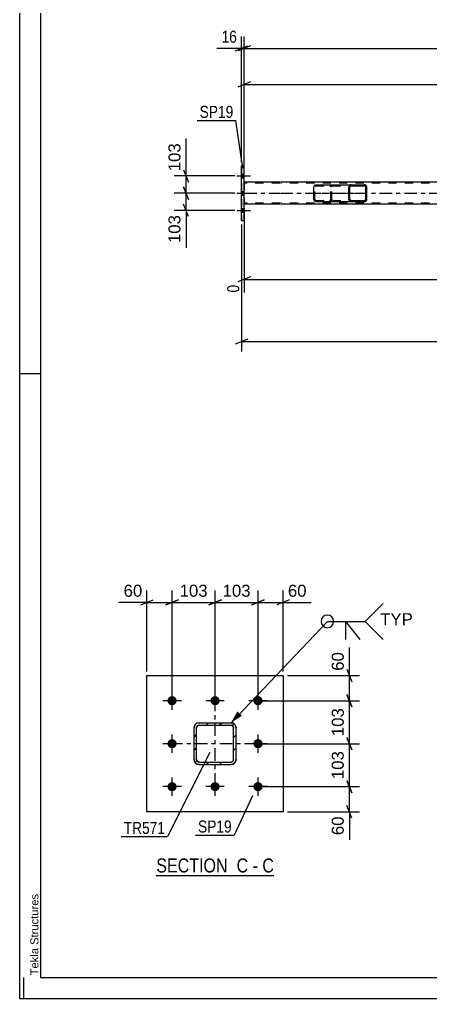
# Model space of a CAD drawing. Header units: millimetres. Extents: x -111 to 730, y -402 to 192.
# Drawn here: x -110.8 to -12.8, y -402.3 to -168.8 of the extents above; entities that cross this region are included whole.
import ezdxf

# ---------------------------------------------------------------- set-up
doc = ezdxf.new("R2010")
doc.units = ezdxf.units.MM
doc.linetypes.add('DXK_LINE_DOT2', pattern=[3.9198, 1.9599, -1.9599])
doc.linetypes.add('DXK_LINE_DOT3', pattern=[5.9187, 2.979, -0.9799, 0.9799, -0.9799])
doc.styles.add('Arial', font='ARIAL.TTF', dxfattribs={"height": 0.2})
doc.styles.add('Arial Narrow', font='ARIALN.TTF', dxfattribs={"height": 0.2})

# ---------------------------------------------------------------- blocks, each defined once
blk = doc.blocks.new('Unknown-192539618-1137')
at = {"color": 5, "linetype": 'Continuous'}
for p, q in [((-110.85, 191.75), (-110.85, -402.25)), ((-105.85, 186.75), (-105.85, -397.25)), ((-105.85, -253.25), (-110.85, -253.25)), ((-109.85, -402.25), (-109.85, -397.25)), ((-105.85, -397.25), (725.15, -397.25)), ((-110.85, -402.25), (730.15, -402.25))]:
    blk.add_line(p, q, dxfattribs=at)
at = {"color": 174, "linetype": 'Continuous', "style": 'Arial'}
blk.add_text('Tekla Structures', height=1.9102, rotation=90, dxfattribs=at).set_placement((-106.35, -396.75))
blk = doc.blocks.new('Unknown-192539618-13 - 36298')
at = {"color": 6, "linetype": 'Continuous'}
blk.add_line((-78.23, -372.96), (-50.16, -372.96), dxfattribs=at)
at = {"color": 0, "linetype": 'Continuous'}
blk.add_wipeout([(-60.12, -372.21), (-60.12, -368.71), (-78.23, -368.71), (-78.23, -372.21)], dxfattribs=at)
at = {"color": 7, "linetype": 'Continuous', "style": 'Arial Narrow'}
blk.add_text('SECTION ', height=3.34, dxfattribs=at).set_placement((-78.23, -372.21))
at = {"color": 0, "linetype": 'Continuous'}
blk.add_wipeout([(-56.3, -372.21), (-56.3, -368.71), (-59.07, -368.71), (-59.07, -372.21)], dxfattribs=at)
at = {"color": 7, "linetype": 'Continuous', "style": 'Arial Narrow'}
blk.add_text('C', height=3.34, dxfattribs=at).set_placement((-59.07, -372.21))
at = {"color": 0, "linetype": 'Continuous'}
blk.add_wipeout([(-53.98, -372.21), (-53.98, -368.71), (-55.25, -368.71), (-55.25, -372.21)], dxfattribs=at)
at = {"color": 7, "linetype": 'Continuous', "style": 'Arial Narrow'}
blk.add_text('-', height=3.34, dxfattribs=at).set_placement((-55.25, -372.21))
at = {"color": 0, "linetype": 'Continuous'}
blk.add_wipeout([(-50.16, -372.21), (-50.16, -368.71), (-52.93, -368.71), (-52.93, -372.21)], dxfattribs=at)
at = {"color": 7, "linetype": 'Continuous', "style": 'Arial Narrow'}
blk.add_text('C', height=3.34, dxfattribs=at).set_placement((-52.93, -372.21))
blk = doc.blocks.new('Part-192539618-3720 - 3622')
at = {"color": 2, "linetype": 'Continuous'}
for p, q in [((-57.88, -203.69), (-57.24, -203.69)), ((-57.88, -216.69), (-57.88, -203.69)), ((-57.24, -216.69), (-57.24, -203.69)), ((-57.88, -216.69), (-57.24, -216.69))]:
    blk.add_line(p, q, dxfattribs=at)
at = {"color": 7, "linetype": 'DXK_LINE_DOT2'}
blk.add_line((-57.88, -203.69), (-57.88, -216.69), dxfattribs=at)
blk = doc.blocks.new('Part-192539618-3748 - 3622')
at = {"linetype": 'Continuous'}
h = blk.add_hatch(dxfattribs=at)
h.set_pattern_fill('', scale=0.7, style=0, pattern_type=0)
h.set_pattern_definition([(45, (-28.055, -208.4888), (-1.57154, 1.57154), [])])
h.paths.add_polyline_path([(-28.02, -208.67), (-28.06, -208.49), (-28.17, -208.33), (-28.33, -208.23), (-28.53, -208.19), (-31.76, -208.19), (-31.96, -208.23), (-32.12, -208.33), (-32.23, -208.49), (-32.27, -208.67), (-32.27, -211.71), (-32.23, -211.9), (-32.12, -212.05), (-31.96, -212.16), (-31.76, -212.19), (-28.53, -212.19), (-28.33, -212.16), (-28.17, -212.05), (-28.06, -211.9), (-28.02, -211.71)])
h.paths.add_polyline_path([(-28.29, -211.8), (-28.35, -211.88), (-28.43, -211.93), (-28.53, -211.95), (-31.76, -211.95), (-31.86, -211.93), (-31.94, -211.88), (-32, -211.8), (-32.02, -211.71), (-32.02, -208.67), (-32, -208.58), (-31.94, -208.5), (-31.86, -208.45), (-31.76, -208.43), (-28.53, -208.43), (-28.43, -208.45), (-28.35, -208.5), (-28.29, -208.58), (-28.27, -208.67), (-28.27, -211.71)])
at = {"color": 2, "linetype": 'Continuous'}
for p, q in [((-40.62, -208.67), (-40.58, -208.49)), ((-40.62, -211.71), (-40.62, -208.67)), ((-40.31, -208.23), (-40.11, -208.19)), ((-40.11, -208.19), (-31.76, -208.19)), ((-32.23, -208.49), (-32.27, -208.67)), ((-32.27, -211.71), (-32.27, -208.67)), ((-32.02, -208.67), (-32, -208.58)), ((-32.02, -211.71), (-32.02, -208.67)), ((-32, -208.58), (-31.94, -208.5)), ((-31.76, -208.19), (-31.96, -208.23)), ((-31.94, -208.5), (-31.86, -208.45)), ((-31.86, -208.45), (-31.76, -208.43)), ((-31.76, -208.19), (-28.53, -208.19)), ((-31.76, -208.43), (-28.53, -208.43)), ((-28.33, -208.23), (-28.53, -208.19)), ((-28.53, -208.43), (-28.43, -208.45)), ((-28.43, -208.45), (-28.35, -208.5)), ((-28.35, -208.5), (-28.29, -208.58)), ((-28.29, -208.58), (-28.27, -208.67)), ((-28.27, -211.71), (-28.27, -208.67)), ((-28.02, -208.67), (-28.06, -208.49)), ((-28.02, -211.71), (-28.02, -208.67)), ((-40.58, -211.9), (-40.62, -211.71)), ((-40.11, -212.19), (-40.31, -212.16)), ((-40.11, -212.19), (-31.76, -212.19)), ((-32.27, -211.71), (-32.23, -211.9)), ((-32, -211.8), (-32.02, -211.71)), ((-31.94, -211.88), (-32, -211.8)), ((-31.96, -212.16), (-31.76, -212.19)), ((-31.86, -211.93), (-31.94, -211.88)), ((-31.76, -211.95), (-31.86, -211.93)), ((-31.76, -211.95), (-28.53, -211.95)), ((-31.76, -212.19), (-28.53, -212.19)), ((-28.43, -211.93), (-28.53, -211.95)), ((-28.53, -212.19), (-28.33, -212.16)), ((-28.35, -211.88), (-28.43, -211.93)), ((-28.29, -211.8), (-28.35, -211.88)), ((-28.27, -211.71), (-28.29, -211.8)), ((-28.06, -211.9), (-28.02, -211.71))]:
    blk.add_line(p, q, dxfattribs=at)
at = {"color": 7, "linetype": 'DXK_LINE_DOT2'}
for p, q in [((-40.35, -208.58), (-40.37, -208.67)), ((-40.37, -211.71), (-40.37, -208.67)), ((-40.29, -208.5), (-40.35, -208.58)), ((-40.21, -208.45), (-40.29, -208.5)), ((-40.11, -208.43), (-40.21, -208.45)), ((-40.11, -208.43), (-28.53, -208.43)), ((-36.88, -208.19), (-36.68, -208.23)), ((-36.78, -208.45), (-36.88, -208.43)), ((-36.7, -208.5), (-36.78, -208.45)), ((-36.64, -208.58), (-36.7, -208.5)), ((-36.62, -208.67), (-36.64, -208.58)), ((-36.62, -211.71), (-36.62, -208.67)), ((-36.4, -208.49), (-36.37, -208.67)), ((-36.37, -211.71), (-36.37, -208.67)), ((-31.76, -208.19), (-28.53, -208.19)), ((-40.37, -211.71), (-40.35, -211.8)), ((-40.35, -211.8), (-40.29, -211.88)), ((-40.29, -211.88), (-40.21, -211.93)), ((-40.21, -211.93), (-40.11, -211.95)), ((-40.11, -211.95), (-28.53, -211.95)), ((-36.88, -211.95), (-36.78, -211.93)), ((-36.68, -212.16), (-36.88, -212.19)), ((-36.78, -211.93), (-36.7, -211.88)), ((-36.7, -211.88), (-36.64, -211.8)), ((-36.64, -211.8), (-36.62, -211.71)), ((-36.37, -211.71), (-36.4, -211.9)), ((-31.76, -212.19), (-28.53, -212.19))]:
    blk.add_line(p, q, dxfattribs=at)
at = {"color": 7, "linetype": 'DXK_LINE_DOT3'}
blk.add_line((-41.91, -210.19), (-30.14, -210.19), dxfattribs=at)
at = {"color": 2, "linetype": 'Continuous'}
for centre, start, end in [((-40.13, -208.69), 110.7583, 155.68), ((-31.78, -208.69), 110.7583, 155.68), ((-28.51, -208.69), 24.32, 69.2417), ((-40.13, -211.69), 204.32, 249.2417), ((-31.78, -211.69), 204.32, 249.2417), ((-28.51, -211.69), 290.7583, 335.68)]:
    blk.add_arc(centre, 0.496, start, end, dxfattribs=at)
at = {"color": 7, "linetype": 'DXK_LINE_DOT2'}
for centre, start, end in [((-36.86, -208.69), 24.32, 69.2417), ((-36.86, -211.69), 290.7583, 335.68)]:
    blk.add_arc(centre, 0.496, start, end, dxfattribs=at)
blk = doc.blocks.new('Part-192539618-3839 - 3622')
at = {"color": 2, "linetype": 'Continuous'}
for p, q in [((-48.72, -207.55), (-57.24, -207.55)), ((42.62, -207.55), (-48.62, -207.55)), ((-48.72, -212.83), (-57.24, -212.83)), ((42.62, -212.83), (-48.62, -212.83))]:
    blk.add_line(p, q, dxfattribs=at)
at = {"color": 7, "linetype": 'DXK_LINE_DOT2'}
for p, q in [((-57.24, -207.55), (-57.24, -212.83)), ((-48.72, -207.79), (-57.24, -207.79)), ((614.12, -207.79), (-48.62, -207.79)), ((-48.72, -212.59), (-57.24, -212.59)), ((-57.24, -212.83), (-57.24, -212.8)), ((614.12, -212.59), (-48.62, -212.59))]:
    blk.add_line(p, q, dxfattribs=at)
at = {"color": 7, "linetype": 'DXK_LINE_DOT3'}
for p, q in [((-57.24, -210.19), (-48.72, -210.19)), ((-48.62, -210.19), (613.78, -210.19))]:
    blk.add_line(p, q, dxfattribs=at)
blk = doc.blocks.new('Bolt-192539618-3845 - 3622')
at = {"linetype": 'Continuous'}
for points in [[(-57.24, -206.53), (-57.24, -205.65), (-57.88, -205.65), (-57.88, -206.53)], [(-57.24, -206.53), (-57.24, -205.65), (-57.88, -205.65), (-57.88, -206.53)], [(-57.24, -206.53), (-57.24, -205.65), (-57.88, -205.65), (-57.88, -206.53)], [(-57.24, -210.63), (-57.24, -209.75), (-57.88, -209.75), (-57.88, -210.63)], [(-57.24, -210.63), (-57.24, -209.75), (-57.88, -209.75), (-57.88, -210.63)], [(-57.24, -214.73), (-57.24, -213.85), (-57.88, -213.85), (-57.88, -214.73)], [(-57.24, -214.73), (-57.24, -213.85), (-57.88, -213.85), (-57.88, -214.73)], [(-57.24, -214.73), (-57.24, -213.85), (-57.88, -213.85), (-57.88, -214.73)]]:
    blk.add_hatch(color=1, dxfattribs=at).paths.add_polyline_path(points)
at = {"color": 1, "linetype": 'Continuous'}
for p, q in [((-59.04, -206.09), (-55.72, -206.09)), ((-59.04, -206.09), (-55.72, -206.09)), ((-59.04, -206.09), (-55.72, -206.09)), ((-57.88, -205.65), (-57.24, -205.65)), ((-57.88, -205.65), (-57.24, -205.65)), ((-57.88, -205.65), (-57.24, -205.65)), ((-57.88, -206.53), (-57.24, -206.53)), ((-57.88, -206.53), (-57.24, -206.53)), ((-57.88, -206.53), (-57.24, -206.53)), ((-57.88, -209.75), (-57.24, -209.75)), ((-57.88, -209.75), (-57.24, -209.75)), ((-59.04, -210.19), (-55.72, -210.19)), ((-59.04, -210.19), (-55.72, -210.19)), ((-57.88, -210.63), (-57.24, -210.63)), ((-57.88, -210.63), (-57.24, -210.63)), ((-59.04, -214.29), (-55.72, -214.29)), ((-59.04, -214.29), (-55.72, -214.29)), ((-59.04, -214.29), (-55.72, -214.29)), ((-57.88, -213.85), (-57.24, -213.85)), ((-57.88, -213.85), (-57.24, -213.85)), ((-57.88, -213.85), (-57.24, -213.85)), ((-57.88, -214.73), (-57.24, -214.73)), ((-57.88, -214.73), (-57.24, -214.73)), ((-57.88, -214.73), (-57.24, -214.73))]:
    blk.add_line(p, q, dxfattribs=at)
blk = doc.blocks.new('Bolt-192539618-36494 - 36298')
at = {"linetype": 'Continuous'}
for points in [[(-74.45, -332.34, -1), (-74.45, -330.14, -1)], [(-64.2, -332.34, -1), (-64.2, -330.14, -1)], [(-53.95, -332.34, -1), (-53.95, -330.14, -1)], [(-74.45, -342.59, -1), (-74.45, -340.39, -1)], [(-53.95, -342.59, -1), (-53.95, -340.39, -1)], [(-74.45, -352.84, -1), (-74.45, -350.64, -1)], [(-64.2, -352.84, -1), (-64.2, -350.64, -1)], [(-53.95, -352.84, -1), (-53.95, -350.64, -1)]]:
    blk.add_hatch(color=1, dxfattribs=at).paths.add_polyline_path(points)
at = {"color": 1, "linetype": 'Continuous'}
for p, q in [((-74.45, -333.44), (-74.45, -329.04)), ((-64.2, -333.44), (-64.2, -329.04)), ((-53.95, -333.44), (-53.95, -329.04)), ((-72.25, -331.24), (-76.65, -331.24)), ((-62, -331.24), (-66.4, -331.24)), ((-51.75, -331.24), (-56.15, -331.24)), ((-74.45, -343.69), (-74.45, -339.29)), ((-53.95, -343.69), (-53.95, -339.29)), ((-72.25, -341.49), (-76.65, -341.49)), ((-51.75, -341.49), (-56.15, -341.49)), ((-74.45, -353.94), (-74.45, -349.54)), ((-64.2, -353.94), (-64.2, -349.54)), ((-53.95, -353.94), (-53.95, -349.54)), ((-72.25, -351.74), (-76.65, -351.74)), ((-62, -351.74), (-66.4, -351.74)), ((-51.75, -351.74), (-56.15, -351.74))]:
    blk.add_line(p, q, dxfattribs=at)
blk = doc.blocks.new('Part-192539618-36323 - 36298')
at = {"color": 2, "linetype": 'Continuous'}
for p, q in [((-80.45, -357.74), (-80.45, -325.24)), ((-80.45, -325.24), (-47.95, -325.24)), ((-47.95, -325.24), (-47.95, -357.74)), ((-47.95, -357.74), (-80.45, -357.74))]:
    blk.add_line(p, q, dxfattribs=at)
blk = doc.blocks.new('Part-192539618-36427 - 36298')
at = {"linetype": 'Continuous'}
h = blk.add_hatch(dxfattribs=at)
h.set_pattern_fill('', scale=0.7, style=0, pattern_type=0)
h.set_pattern_definition([(45, (-59.9412, -346.395), (-1.57154, 1.57154), [])])
h.paths.add_polyline_path([(-60.4, -346.49), (-59.94, -346.4), (-59.55, -346.13), (-59.29, -345.75), (-59.2, -345.29), (-59.2, -337.69), (-59.29, -337.23), (-59.55, -336.84), (-59.94, -336.58), (-60.4, -336.49), (-68, -336.49), (-68.46, -336.58), (-68.85, -336.84), (-69.11, -337.23), (-69.2, -337.69), (-69.2, -345.29), (-69.11, -345.75), (-68.85, -346.13), (-68.46, -346.4), (-68, -346.49)])
h.paths.add_polyline_path([(-68, -345.89), (-68.23, -345.84), (-68.42, -345.71), (-68.55, -345.52), (-68.6, -345.29), (-68.6, -337.69), (-68.55, -337.46), (-68.42, -337.26), (-68.23, -337.13), (-68, -337.09), (-60.4, -337.09), (-60.17, -337.13), (-59.98, -337.26), (-59.85, -337.46), (-59.8, -337.69), (-59.8, -345.29), (-59.85, -345.52), (-59.98, -345.71), (-60.17, -345.84), (-60.4, -345.89)])
at = {"color": 7, "linetype": 'DXK_LINE_DOT3'}
for p, q in [((-64.2, -351.49), (-64.2, -331.49)), ((-54.2, -341.49), (-74.2, -341.49))]:
    blk.add_line(p, q, dxfattribs=at)
at = {"color": 7, "linetype": 'DXK_LINE_DOT2'}
for p, q in [((-69.2, -337.69), (-69.11, -337.23)), ((-69.2, -345.29), (-69.2, -337.69)), ((-68.55, -337.46), (-68.6, -337.69)), ((-68.6, -345.29), (-68.6, -337.69)), ((-68.42, -337.26), (-68.55, -337.46)), ((-68.46, -336.58), (-68, -336.49)), ((-68.23, -337.13), (-68.42, -337.26)), ((-68, -337.09), (-68.23, -337.13)), ((-68, -336.49), (-60.4, -336.49)), ((-68, -337.09), (-60.4, -337.09)), ((-60.4, -336.49), (-59.94, -336.58)), ((-60.17, -337.13), (-60.4, -337.09)), ((-59.98, -337.26), (-60.17, -337.13)), ((-59.85, -337.46), (-59.98, -337.26)), ((-59.8, -337.69), (-59.85, -337.46)), ((-59.8, -345.29), (-59.8, -337.69)), ((-59.29, -337.23), (-59.2, -337.69)), ((-59.2, -345.29), (-59.2, -337.69)), ((-69.11, -345.75), (-69.2, -345.29)), ((-68.6, -345.29), (-68.55, -345.52)), ((-68.55, -345.52), (-68.42, -345.71)), ((-59.98, -345.71), (-59.85, -345.52)), ((-59.85, -345.52), (-59.8, -345.29)), ((-59.2, -345.29), (-59.29, -345.75)), ((-68, -346.49), (-68.46, -346.4)), ((-68.42, -345.71), (-68.23, -345.84)), ((-68.23, -345.84), (-68, -345.89)), ((-68, -345.89), (-60.4, -345.89)), ((-68, -346.49), (-60.4, -346.49)), ((-60.4, -345.89), (-60.17, -345.84)), ((-59.94, -346.4), (-60.4, -346.49)), ((-60.17, -345.84), (-59.98, -345.71))]:
    blk.add_line(p, q, dxfattribs=at)
at = {"color": 2, "linetype": 'Continuous'}
for p, q in [((-69.11, -337.23), (-69.2, -337.69)), ((-69.2, -345.29), (-69.2, -337.69)), ((-68.6, -337.69), (-68.55, -337.46)), ((-68.6, -345.29), (-68.6, -337.69)), ((-68.55, -337.46), (-68.42, -337.26)), ((-68, -336.49), (-68.46, -336.58)), ((-68.42, -337.26), (-68.23, -337.13)), ((-68.23, -337.13), (-68, -337.09)), ((-68, -336.49), (-60.4, -336.49)), ((-68, -337.09), (-60.4, -337.09)), ((-59.94, -336.58), (-60.4, -336.49)), ((-60.4, -337.09), (-60.17, -337.13)), ((-60.17, -337.13), (-59.98, -337.26)), ((-59.98, -337.26), (-59.85, -337.46)), ((-59.85, -337.46), (-59.8, -337.69)), ((-59.8, -345.29), (-59.8, -337.69)), ((-59.2, -337.69), (-59.29, -337.23)), ((-59.2, -345.29), (-59.2, -337.69)), ((-69.2, -345.29), (-69.11, -345.75)), ((-68.55, -345.52), (-68.6, -345.29)), ((-68.42, -345.71), (-68.55, -345.52)), ((-59.85, -345.52), (-59.98, -345.71)), ((-59.8, -345.29), (-59.85, -345.52)), ((-59.29, -345.75), (-59.2, -345.29)), ((-68.46, -346.4), (-68, -346.49)), ((-68.23, -345.84), (-68.42, -345.71)), ((-68, -345.89), (-68.23, -345.84)), ((-68, -345.89), (-60.4, -345.89)), ((-68, -346.49), (-60.4, -346.49)), ((-60.17, -345.84), (-60.4, -345.89)), ((-60.4, -346.49), (-59.94, -346.4)), ((-59.98, -345.71), (-60.17, -345.84))]:
    blk.add_line(p, q, dxfattribs=at)
at = {"color": 7, "linetype": 'DXK_LINE_DOT2'}
for centre, start, end in [((-68, -337.69), 112.5, 157.5), ((-60.4, -337.69), 22.5, 67.5), ((-68, -345.29), 202.5, 247.5), ((-60.4, -345.29), 292.5, 337.5)]:
    blk.add_arc(centre, 1.2, start, end, dxfattribs=at)
at = {"color": 2, "linetype": 'Continuous'}
for centre, start, end in [((-68, -337.69), 112.5, 157.5), ((-60.4, -337.69), 22.5, 67.5), ((-68, -345.29), 202.5, 247.5), ((-60.4, -345.29), 292.5, 337.5)]:
    blk.add_arc(centre, 1.2, start, end, dxfattribs=at)
blk = doc.blocks.new('StraightDimension-192539618-36186 - 3622')
at = {"color": 7, "linetype": 'Continuous'}
for p, q in [((-59.38, -176.25), (-56.38, -175.05)), ((-55.74, -175.05), (-58.74, -176.25)), ((-57.88, -202.69), (-57.88, -172.8)), ((-57.24, -202.69), (-57.24, -172.8)), ((-57.88, -175.65), (-57.24, -175.65))]:
    blk.add_line(p, q, dxfattribs=at)
at = {"color": 0}
blk.add_wipeout([(-58.41, -174.9), (-58.41, -170.7), (-63.26, -170.7), (-63.26, -174.9)], dxfattribs=at)
at = {"color": 7, "linetype": 'Continuous'}
blk.add_line((-57.88, -175.65), (-63.79, -175.65), dxfattribs=at)
blk.add_line((-57.88, -175.65), (-63.79, -175.65), dxfattribs=at)
at = {"color": 3, "style": 'Arial Narrow'}
blk.add_text('16', height=2.863, dxfattribs=at).set_placement((-62.66, -174.3))
blk = doc.blocks.new('StraightDimension-192539618-3904 - 3622')
at = {"color": 7, "linetype": 'Continuous'}
for p, q in [((-57.24, -213.83), (-57.24, -233.88)), ((43.42, -222.23), (43.42, -239.37)), ((-55.74, -230.15), (-58.74, -231.35)), ((-57.24, -230.75), (43.42, -230.75)), ((41.92, -231.35), (44.92, -230.15))]:
    blk.add_line(p, q, dxfattribs=at)
at = {"color": 0}
blk.add_wipeout([(-2.66, -230), (-2.66, -225.8), (-11.17, -225.8), (-11.17, -230)], dxfattribs=at)
at = {"color": 0, "linetype": 'Continuous'}
for points in [[(-57.84, -231.45), (-62.04, -231.45), (-62.04, -234.48), (-57.84, -234.48)], [(42.82, -231.45), (38.62, -231.45), (38.62, -239.97), (42.82, -239.97)]]:
    blk.add_wipeout(points, dxfattribs=at)
at = {"color": 3, "style": 'Arial Narrow'}
blk.add_text('3254', height=2.863, dxfattribs=at).set_placement((-10.57, -229.4))
at = {"color": 3, "linetype": 'Continuous', "style": 'Arial Narrow'}
for s, height, p in [('0', 2.86, (-58.44, -233.88)), ('3254', 2.863, (42.22, -239.37))]:
    blk.add_text(s, height=height, rotation=90.0002, dxfattribs=at).set_placement(p)
blk = doc.blocks.new('StraightDimension-192539618-3927 - 3622')
at = {"color": 7, "linetype": 'Continuous'}
for p, q in [((-57.24, -206.55), (-57.24, -181.42)), ((43.42, -198.95), (43.42, -181.42)), ((-55.74, -183.67), (-58.74, -184.87)), ((-57.24, -184.27), (43.42, -184.27)), ((41.92, -184.87), (44.92, -183.67))]:
    blk.add_line(p, q, dxfattribs=at)
at = {"color": 0}
blk.add_wipeout([(-2.66, -183.52), (-2.66, -179.32), (-11.17, -179.32), (-11.17, -183.52)], dxfattribs=at)
at = {"color": 3, "style": 'Arial Narrow'}
blk.add_text('3254', height=2.863, dxfattribs=at).set_placement((-10.57, -182.92))
blk = doc.blocks.new('StraightDimension-192539618-36185 - 3622')
at = {"color": 7, "linetype": 'Continuous'}
for p, q in [((-55.74, -175.05), (-58.74, -176.25)), ((-57.24, -202.69), (-57.24, -172.8)), ((-57.24, -175.65), (612.77, -175.65))]:
    blk.add_line(p, q, dxfattribs=at)
blk = doc.blocks.new('StraightDimension-192539618-36209 - 3622')
at = {"color": 7, "linetype": 'Continuous'}
for p, q in [((-57.88, -217.69), (-57.88, -247.98)), ((-56.38, -244.98), (-59.38, -246.18)), ((-57.88, -245.58), (615.42, -245.58))]:
    blk.add_line(p, q, dxfattribs=at)
blk = doc.blocks.new('StraightDimension-192539618-36218 - 3622')
at = {"color": 7, "linetype": 'Continuous'}
for p, q in [((-71.71, -204.59), (-70.51, -207.59)), ((-59.48, -206.09), (-73.96, -206.09)), ((-71.11, -210.19), (-71.11, -206.09)), ((-70.51, -211.69), (-71.71, -208.69)), ((-59.48, -210.19), (-73.96, -210.19))]:
    blk.add_line(p, q, dxfattribs=at)
at = {"color": 0}
blk.add_wipeout([(-71.86, -197.7), (-76.06, -197.7), (-76.06, -205.57), (-71.86, -205.57)], dxfattribs=at)
at = {"color": 7, "linetype": 'Continuous'}
blk.add_line((-71.11, -206.09), (-71.11, -197.17), dxfattribs=at)
blk.add_line((-71.11, -206.09), (-71.11, -197.17), dxfattribs=at)
at = {"color": 3, "style": 'Arial'}
blk.add_text('103', height=2.865, rotation=90.0002, dxfattribs=at).set_placement((-72.46, -204.97))
blk = doc.blocks.new('StraightDimension-192539618-36219 - 3622')
at = {"color": 7, "linetype": 'Continuous'}
for p, q in [((-71.71, -208.69), (-70.51, -211.69)), ((-59.48, -210.19), (-73.96, -210.19)), ((-71.11, -214.29), (-71.11, -210.19)), ((-59.48, -214.29), (-73.96, -214.29)), ((-70.51, -215.79), (-71.71, -212.79))]:
    blk.add_line(p, q, dxfattribs=at)
at = {"color": 0}
blk.add_wipeout([(-71.86, -214.82), (-76.06, -214.82), (-76.06, -222.69), (-71.86, -222.69)], dxfattribs=at)
at = {"color": 7, "linetype": 'Continuous'}
blk.add_line((-71.11, -214.29), (-71.11, -223.21), dxfattribs=at)
blk.add_line((-71.11, -214.29), (-71.11, -223.21), dxfattribs=at)
at = {"color": 3, "style": 'Arial'}
blk.add_text('103', height=2.865, rotation=90.0002, dxfattribs=at).set_placement((-72.46, -222.09))
blk = doc.blocks.new('StraightDimension-192539618-42204 - 36298')
at = {"color": 7, "linetype": 'Continuous'}
for p, q in [((-80.45, -324.24), (-80.45, -304.94)), ((-74.45, -330.24), (-74.45, -304.94)), ((-81.95, -308.39), (-78.95, -307.19)), ((-80.45, -307.79), (-74.45, -307.79)), ((-72.95, -307.19), (-75.95, -308.39))]:
    blk.add_line(p, q, dxfattribs=at)
at = {"color": 0}
blk.add_wipeout([(-80.98, -307.04), (-80.98, -302.84), (-86.62, -302.84), (-86.62, -307.04)], dxfattribs=at)
at = {"color": 7, "linetype": 'Continuous'}
blk.add_line((-80.45, -307.79), (-87.15, -307.79), dxfattribs=at)
blk.add_line((-80.45, -307.79), (-87.15, -307.79), dxfattribs=at)
at = {"color": 3, "style": 'Arial'}
blk.add_text('60', height=2.865, dxfattribs=at).set_placement((-86.02, -306.44))
blk = doc.blocks.new('StraightDimension-192539618-42176 - 36298')
at = {"color": 7, "linetype": 'Continuous'}
for p, q in [((-32.75, -323.74), (-31.55, -326.74)), ((-46.95, -325.24), (-29.75, -325.24)), ((-32.15, -331.24), (-32.15, -325.24)), ((-52.95, -331.24), (-29.75, -331.24)), ((-31.55, -332.74), (-32.75, -329.74))]:
    blk.add_line(p, q, dxfattribs=at)
at = {"color": 0}
blk.add_wipeout([(-32.9, -319.06), (-37.1, -319.06), (-37.1, -324.71), (-32.9, -324.71)], dxfattribs=at)
at = {"color": 7, "linetype": 'Continuous'}
blk.add_line((-32.15, -325.24), (-32.15, -318.54), dxfattribs=at)
blk.add_line((-32.15, -325.24), (-32.15, -318.54), dxfattribs=at)
at = {"color": 3, "style": 'Arial'}
blk.add_text('60', height=2.865, rotation=90.0002, dxfattribs=at).set_placement((-33.5, -324.11))
blk = doc.blocks.new('StraightDimension-192539618-42177 - 36298')
at = {"color": 7, "linetype": 'Continuous'}
for p, q in [((-52.95, -331.24), (-29.75, -331.24)), ((-32.75, -329.74), (-31.55, -332.74)), ((-32.15, -341.49), (-32.15, -331.24)), ((-31.55, -342.99), (-32.75, -339.99)), ((-52.95, -341.49), (-29.75, -341.49))]:
    blk.add_line(p, q, dxfattribs=at)
at = {"color": 0}
blk.add_wipeout([(-32.9, -332.43), (-37.1, -332.43), (-37.1, -340.3), (-32.9, -340.3)], dxfattribs=at)
at = {"color": 3, "style": 'Arial'}
blk.add_text('103', height=2.865, rotation=90.0002, dxfattribs=at).set_placement((-33.5, -339.7))
blk = doc.blocks.new('StraightDimension-192539618-42178 - 36298')
at = {"color": 7, "linetype": 'Continuous'}
for p, q in [((-32.75, -339.99), (-31.55, -342.99)), ((-52.95, -341.49), (-29.75, -341.49)), ((-32.15, -351.74), (-32.15, -341.49)), ((-52.95, -351.74), (-29.75, -351.74)), ((-31.55, -353.24), (-32.75, -350.24))]:
    blk.add_line(p, q, dxfattribs=at)
at = {"color": 0}
blk.add_wipeout([(-32.9, -342.68), (-37.1, -342.68), (-37.1, -350.55), (-32.9, -350.55)], dxfattribs=at)
at = {"color": 3, "style": 'Arial'}
blk.add_text('103', height=2.865, rotation=90.0002, dxfattribs=at).set_placement((-33.5, -349.95))
blk = doc.blocks.new('StraightDimension-192539618-42179 - 36298')
at = {"color": 7, "linetype": 'Continuous'}
for p, q in [((-52.95, -351.74), (-29.75, -351.74)), ((-32.75, -350.24), (-31.55, -353.24)), ((-32.15, -357.74), (-32.15, -351.74)), ((-31.55, -359.24), (-32.75, -356.24)), ((-46.95, -357.74), (-29.75, -357.74))]:
    blk.add_line(p, q, dxfattribs=at)
at = {"color": 0}
blk.add_wipeout([(-32.9, -358.26), (-37.1, -358.26), (-37.1, -363.91), (-32.9, -363.91)], dxfattribs=at)
at = {"color": 7, "linetype": 'Continuous'}
blk.add_line((-32.15, -357.74), (-32.15, -364.43), dxfattribs=at)
blk.add_line((-32.15, -357.74), (-32.15, -364.43), dxfattribs=at)
at = {"color": 3, "style": 'Arial'}
blk.add_text('60', height=2.865, rotation=90.0002, dxfattribs=at).set_placement((-33.5, -363.31))
blk = doc.blocks.new('StraightDimension-192539618-42201 - 36298')
at = {"color": 7, "linetype": 'Continuous'}
for p, q in [((-53.95, -330.24), (-53.95, -304.94)), ((-47.95, -324.24), (-47.95, -304.94)), ((-55.45, -308.39), (-52.45, -307.19)), ((-53.95, -307.79), (-47.95, -307.79)), ((-46.45, -307.19), (-49.45, -308.39))]:
    blk.add_line(p, q, dxfattribs=at)
at = {"color": 0}
blk.add_wipeout([(-41.78, -307.04), (-41.78, -302.84), (-47.43, -302.84), (-47.43, -307.04)], dxfattribs=at)
at = {"color": 7, "linetype": 'Continuous'}
blk.add_line((-47.95, -307.79), (-41.25, -307.79), dxfattribs=at)
blk.add_line((-47.95, -307.79), (-41.25, -307.79), dxfattribs=at)
at = {"color": 3, "style": 'Arial'}
blk.add_text('60', height=2.865, dxfattribs=at).set_placement((-46.83, -306.44))
blk = doc.blocks.new('StraightDimension-192539618-42202 - 36298')
at = {"color": 7, "linetype": 'Continuous'}
for p, q in [((-64.2, -330.24), (-64.2, -304.94)), ((-53.95, -330.24), (-53.95, -304.94)), ((-65.7, -308.39), (-62.7, -307.19)), ((-64.2, -307.79), (-53.95, -307.79)), ((-52.45, -307.19), (-55.45, -308.39))]:
    blk.add_line(p, q, dxfattribs=at)
at = {"color": 0}
blk.add_wipeout([(-55.14, -307.04), (-55.14, -302.84), (-63.01, -302.84), (-63.01, -307.04)], dxfattribs=at)
at = {"color": 3, "style": 'Arial'}
blk.add_text('103', height=2.865, dxfattribs=at).set_placement((-62.41, -306.44))
blk = doc.blocks.new('StraightDimension-192539618-42203 - 36298')
at = {"color": 7, "linetype": 'Continuous'}
for p, q in [((-74.45, -330.24), (-74.45, -304.94)), ((-64.2, -330.24), (-64.2, -304.94)), ((-75.95, -308.39), (-72.95, -307.19)), ((-74.45, -307.79), (-64.2, -307.79)), ((-62.7, -307.19), (-65.7, -308.39))]:
    blk.add_line(p, q, dxfattribs=at)
at = {"color": 0}
blk.add_wipeout([(-65.39, -307.04), (-65.39, -302.84), (-73.26, -302.84), (-73.26, -307.04)], dxfattribs=at)
at = {"color": 3, "style": 'Arial'}
blk.add_text('103', height=2.865, dxfattribs=at).set_placement((-72.66, -306.44))
blk = doc.blocks.new('Mark-192539618-3716 - 3622')
at = {"color": 0}
blk.add_wipeout([(-59.84, -192.22), (-59.84, -189.22), (-67.88, -189.22), (-67.88, -192.22)], dxfattribs=at)
blk.add_wipeout([(-59.84, -192.22), (-59.84, -189.22), (-67.88, -189.22), (-67.88, -192.22)], dxfattribs=at)
at = {"color": 30, "linetype": 'Continuous'}
for p in [(-68.48, -192.82), (-57.61, -204.25)]:
    blk.add_line(p, (-59.24, -192.82), dxfattribs=at)
at = {"color": 3, "style": 'Arial Narrow'}
blk.add_text('SP19', height=2.863, dxfattribs=at).set_placement((-67.88, -192.22))
blk = doc.blocks.new('WeldMark-192539618-37756 - 36298')
at = {"linetype": 'Continuous'}
blk.add_hatch(color=30, dxfattribs=at).paths.add_polyline_path([(-57.79, -334.83), (-60.4, -336.49), (-58.88, -333.8)])
at = {"color": 30, "linetype": 'Continuous'}
for p, q in [((-60.4, -336.49), (-37.41, -312.33)), ((-37.41, -312.33), (-28.41, -312.33))]:
    blk.add_line(p, q, dxfattribs=at)
at = {"color": 3, "linetype": 'Continuous'}
for q in [(-29.7, -316.62), (-33.12, -316.62)]:
    blk.add_line((-33.12, -312.33), q, dxfattribs=at)
for start, end in [(90, 270), (270, 90)]:
    blk.add_arc((-37.41, -312.33), 1.5, start, end, dxfattribs=at)
at = {"color": 0, "linetype": 'Continuous'}
blk.add_wipeout([(-17.04, -313.23), (-17.04, -310.23), (-24.81, -310.23), (-24.81, -313.23)], dxfattribs=at)
blk.add_wipeout([(-17.04, -313.23), (-17.04, -310.23), (-24.81, -310.23), (-24.81, -313.23)], dxfattribs=at)
at = {"color": 3, "linetype": 'Continuous'}
for q in [(-24.12, -308.05), (-24.12, -316.62)]:
    blk.add_line((-28.41, -312.33), q, dxfattribs=at)
at = {"color": 3, "linetype": 'Continuous', "style": 'Arial'}
blk.add_text('TYP', height=2.865, dxfattribs=at).set_placement((-24.81, -313.23))
blk = doc.blocks.new('Mark-192539618-37847 - 36298')
at = {"color": 0}
blk.add_wipeout([(-60.23, -362.68), (-60.23, -359.68), (-68.27, -359.68), (-68.27, -362.68)], dxfattribs=at)
blk.add_wipeout([(-60.23, -362.68), (-60.23, -359.68), (-68.27, -359.68), (-68.27, -362.68)], dxfattribs=at)
at = {"color": 30, "linetype": 'Continuous'}
for p in [(-55.29, -353.94), (-68.87, -363.28)]:
    blk.add_line(p, (-59.63, -363.28), dxfattribs=at)
at = {"color": 3, "style": 'Arial Narrow'}
blk.add_text('SP19', height=2.863, dxfattribs=at).set_placement((-68.27, -362.68))
blk = doc.blocks.new('Mark-192539618-37850 - 36298')
at = {"color": 0}
blk.add_wipeout([(-76.13, -363.01), (-76.13, -360.01), (-86, -360.01), (-86, -363.01)], dxfattribs=at)
blk.add_wipeout([(-76.13, -363.01), (-76.13, -360.01), (-86, -360.01), (-86, -363.01)], dxfattribs=at)
at = {"color": 30, "linetype": 'Continuous'}
for p in [(-65.45, -343.59), (-86.6, -363.61)]:
    blk.add_line(p, (-75.53, -363.61), dxfattribs=at)
at = {"color": 3, "style": 'Arial Narrow'}
blk.add_text('TR571', height=2.863, dxfattribs=at).set_placement((-86, -363.01))

msp = doc.modelspace()

# ---------------------------------------------------------------- block references
for name in ['Unknown-192539618-1137', 'Part-192539618-3720 - 3622', 'Bolt-192539618-3845 - 3622', 'Part-192539618-3839 - 3622', 'Part-192539618-3748 - 3622', 'Part-192539618-36323 - 36298', 'Bolt-192539618-36494 - 36298', 'Part-192539618-36427 - 36298']:
    msp.add_blockref(name, (0, 0))

# ---------------------------------------------------------------- next in the draw order: block references
for name in ['StraightDimension-192539618-36186 - 3622', 'StraightDimension-192539618-3904 - 3622', 'StraightDimension-192539618-42204 - 36298', 'StraightDimension-192539618-42176 - 36298', 'Mark-192539618-37847 - 36298', 'Unknown-192539618-13 - 36298']:
    msp.add_blockref(name, (0, 0))

# ---------------------------------------------------------------- next in the draw order: block references
for name in ['StraightDimension-192539618-3927 - 3622', 'StraightDimension-192539618-36209 - 3622', 'StraightDimension-192539618-42177 - 36298', 'Mark-192539618-37850 - 36298']:
    msp.add_blockref(name, (0, 0))

# ---------------------------------------------------------------- next in the draw order: block references
for name in ['StraightDimension-192539618-36185 - 3622', 'StraightDimension-192539618-42201 - 36298', 'StraightDimension-192539618-42178 - 36298']:
    msp.add_blockref(name, (0, 0))

# ---------------------------------------------------------------- next in the draw order: block references
for name in ['StraightDimension-192539618-36218 - 3622', 'StraightDimension-192539618-42202 - 36298', 'StraightDimension-192539618-42179 - 36298']:
    msp.add_blockref(name, (0, 0))

# ---------------------------------------------------------------- next in the draw order: block references
for name in ['Mark-192539618-3716 - 3622', 'StraightDimension-192539618-36219 - 3622', 'StraightDimension-192539618-42203 - 36298', 'WeldMark-192539618-37756 - 36298']:
    msp.add_blockref(name, (0, 0))

doc.saveas('drawing.dxf')
